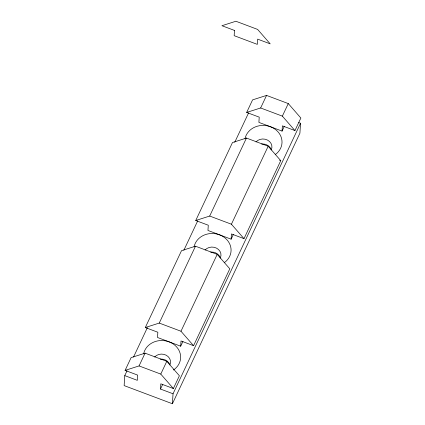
<?xml version="1.0" encoding="UTF-8"?>
<svg xmlns="http://www.w3.org/2000/svg" width="425" height="425" viewBox="0 0 425 425"><rect width="100%" height="100%" fill="white"/><g stroke="black" fill="none" stroke-linecap="round" stroke-linejoin="round"><path stroke-width="0.64" d="M127.027 370.828L124.764 375.626L124.137 385.603L172.412 403.75L299.907 133.238L300.533 123.261L298.738 122.586M172.412 403.75L173.039 393.773L160.485 389.05L160.815 383.812L173.368 388.53L179.387 375.764L166.797 361.324L145.074 353.159L131.113 357.616L125.093 370.388L137.647 375.105L137.317 380.343L124.764 375.626M180.683 346.2L181.013 340.962L193.566 345.679L229.798 268.807L217.207 254.368L195.484 246.202L181.523 250.66L145.292 327.532L157.845 332.249L157.516 337.493L180.683 346.2L182.947 341.397M231.126 239.174L231.455 233.936L244.008 238.653L280.766 160.661L268.18 146.221L246.458 138.056L232.491 142.518L195.734 220.511L208.282 225.229L207.952 230.467L231.126 239.174L233.389 234.377M282.062 131.097L282.391 125.858L294.945 130.576L300.863 118.022L288.277 103.578L266.555 95.412L252.588 99.875L246.67 112.434L259.223 117.151L258.894 122.389L282.062 131.097L284.32 126.315M133.53 357.032L147.379 327.643M183.85 250.267L197.699 220.878M234.733 142.301L248.583 112.912M125.093 370.388L139.06 365.925L145.074 353.159M145.292 327.532L159.253 323.074L195.484 246.202M195.734 220.511L209.695 216.049L246.458 138.056M246.67 112.434L260.637 107.971L266.555 95.412M173.368 388.53L160.783 374.09L166.797 361.324M193.566 345.679L180.976 331.24L217.207 254.368M244.008 238.653L231.418 224.214L268.18 146.221M294.945 130.576L282.359 116.137L288.277 103.578M160.485 389.05L162.674 384.413M173.039 393.773L300.533 123.261M260.637 107.971L282.359 116.137M279.57 160.214L280.766 160.661M209.695 216.049L231.418 224.214M159.253 323.074L180.976 331.24M139.06 365.925L160.783 374.09M143.629 353.924A18.642 16.368 3.6 0 1 171.588 342.98A18.642 16.368 3.6 0 1 173.389 370.021M245.007 138.821A18.642 16.368 3.6 0 1 272.669 127.718A18.642 16.368 3.6 0 1 275.31 154.546M194.071 246.898A18.642 16.368 3.6 0 1 221.728 235.795A18.642 16.368 3.6 0 1 224.368 262.623M256.02 141.939A8.877 7.793 3.6 0 1 267.495 140.075A8.877 7.793 3.6 0 1 271.283 149.86M205.084 250.022A8.877 7.793 3.6 0 1 216.553 248.152A8.877 7.793 3.6 0 1 220.341 257.938M154.642 357.043A8.877 7.793 3.6 0 1 166.111 355.178A8.877 7.793 3.6 0 1 169.899 364.963A8.877 7.793 3.6 0 0 160.204 359.12M261.582 144.022A8.877 7.793 3.6 0 1 271.325 149.85M210.641 252.099A8.877 7.793 3.6 0 1 220.389 257.933M234.483 30.43L234.154 35.668L257.322 44.375L257.651 39.137L270.204 43.855L257.619 29.415L235.896 21.25L221.93 25.712L234.483 30.43"/></g></svg>
